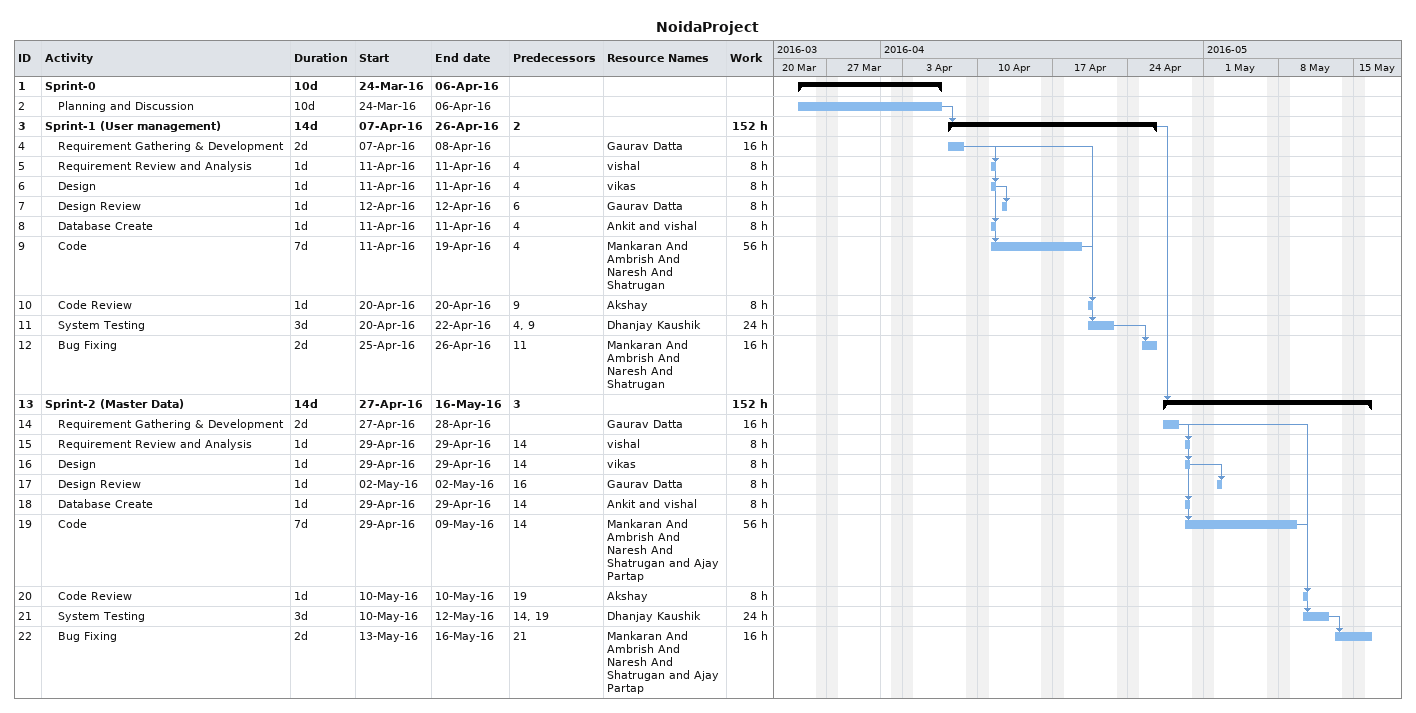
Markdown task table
NoidaProject

| ID | Level | Task | Duration | Start | Finish | Predecessors | Resources | Work (h) |
|---|---|---|---|---|---|---|---|---|
| 1 | 1 | **Sprint-0** | 10d | 2016-03-24 | 2016-04-06 |  |  |  |
| 2 | 2 | Planning and Discussion | 10d | 2016-03-24 | 2016-04-06 |  |  |  |
| 3 | 1 | **Sprint-1 (User management)** | 14d | 2016-04-07 | 2016-04-26 | 2 |  | 152 |
| 4 | 2 | Requirement Gathering & Development | 2d | 2016-04-07 | 2016-04-08 |  | Gaurav Datta | 16 |
| 5 | 2 | Requirement Review and Analysis | 1d | 2016-04-11 | 2016-04-11 | 4 | vishal | 8 |
| 6 | 2 | Design | 1d | 2016-04-11 | 2016-04-11 | 4 | vikas | 8 |
| 7 | 2 | Design Review | 1d | 2016-04-12 | 2016-04-12 | 6 | Gaurav Datta | 8 |
| 8 | 2 | Database Create | 1d | 2016-04-11 | 2016-04-11 | 4 | Ankit and vishal | 8 |
| 9 | 2 | Code | 7d | 2016-04-11 | 2016-04-19 | 4 | Mankaran And Ambrish And Naresh And Shatrugan | 56 |
| 10 | 2 | Code Review | 1d | 2016-04-20 | 2016-04-20 | 9 | Akshay | 8 |
| 11 | 2 | System Testing | 3d | 2016-04-20 | 2016-04-22 | 4, 9 | Dhanjay Kaushik | 24 |
| 12 | 2 | Bug Fixing | 2d | 2016-04-25 | 2016-04-26 | 11 | Mankaran And Ambrish And Naresh And Shatrugan | 16 |
| 13 | 1 | **Sprint-2 (Master Data)** | 14d | 2016-04-27 | 2016-05-16 | 3 |  | 152 |
| 14 | 2 | Requirement Gathering & Development | 2d | 2016-04-27 | 2016-04-28 |  | Gaurav Datta | 16 |
| 15 | 2 | Requirement Review and Analysis | 1d | 2016-04-29 | 2016-04-29 | 14 | vishal | 8 |
| 16 | 2 | Design | 1d | 2016-04-29 | 2016-04-29 | 14 | vikas | 8 |
| 17 | 2 | Design Review | 1d | 2016-05-02 | 2016-05-02 | 16 | Gaurav Datta | 8 |
| 18 | 2 | Database Create | 1d | 2016-04-29 | 2016-04-29 | 14 | Ankit and vishal | 8 |
| 19 | 2 | Code | 7d | 2016-04-29 | 2016-05-09 | 14 | Mankaran And Ambrish And Naresh And Shatrugan and Ajay Partap | 56 |
| 20 | 2 | Code Review | 1d | 2016-05-10 | 2016-05-10 | 19 | Akshay | 8 |
| 21 | 2 | System Testing | 3d | 2016-05-10 | 2016-05-12 | 14, 19 | Dhanjay Kaushik | 24 |
| 22 | 2 | Bug Fixing | 2d | 2016-05-13 | 2016-05-16 | 21 | Mankaran And Ambrish And Naresh And Shatrugan and Ajay Partap | 16 |
